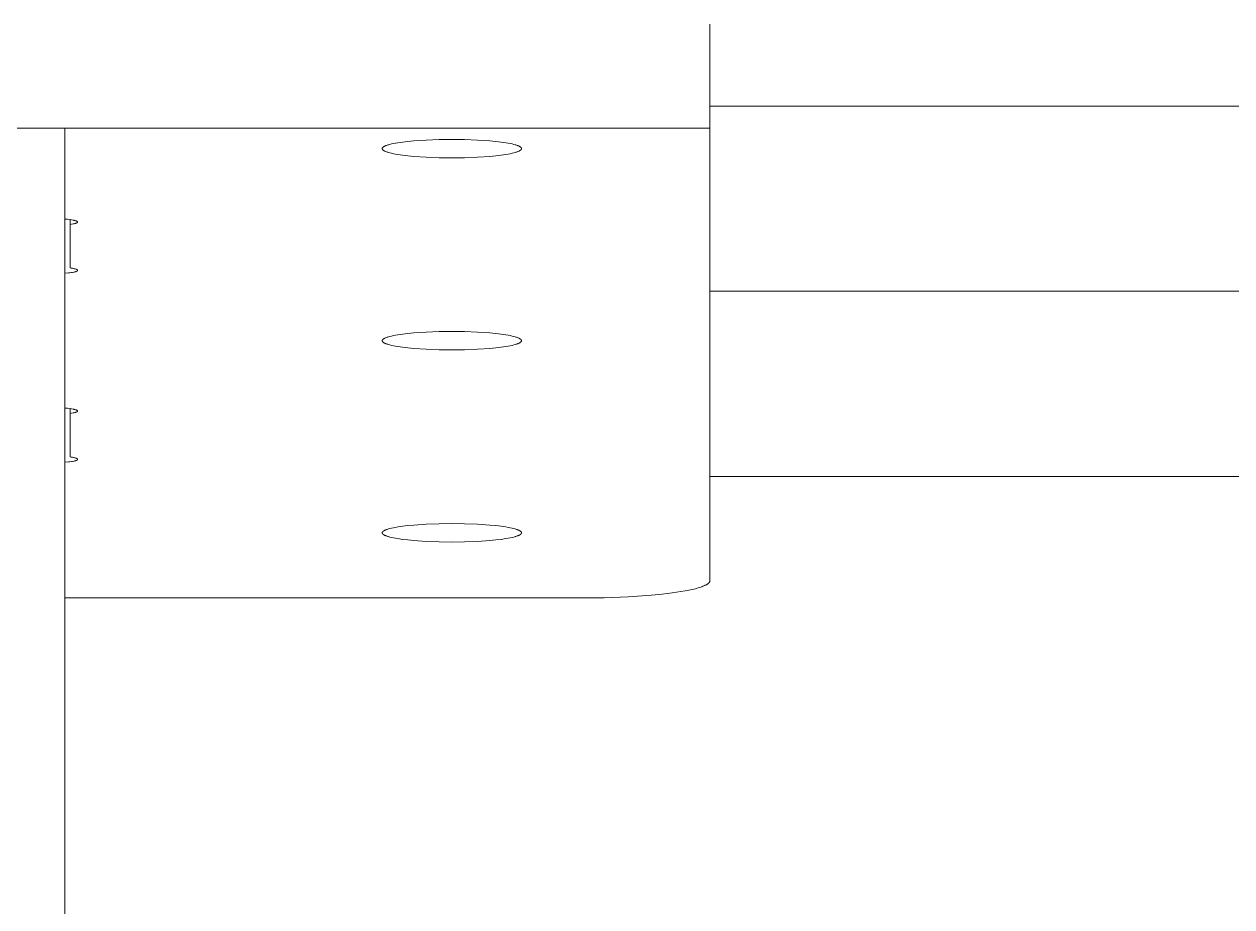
# Model space of a CAD drawing. Header units: inches. Extents: x -12 to 176, y -4 to 123.
# Drawn here: x 3.465 to 5.308, y 20.55 to 21.897 of the extents above; entities that cross this region are included whole.
import ezdxf

# ---------------------------------------------------------------- set-up
doc = ezdxf.new("R2010")
doc.units = ezdxf.units.IN
doc.layers.add('ZANO_R', color=7, linetype='Continuous', lineweight=0)

msp = doc.modelspace()

# ---------------------------------------------------------------- linework, layer by layer
at = {"layer": 'ZANO_R'}
for p, q in [((4.51173, 21.89704), (4.51173, 21.73815)), ((35.41727, 21.77205), (4.51173, 21.77205)), ((2.14952, 21.73815), (4.51173, 21.73815)), ((3.52747, 21.73815), (3.52747, 6.79361)), ((4.51173, 21.04739), (4.51173, 21.73815)), ((4.01515, 21.71063), (4.01548, 21.71079)), ((4.01548, 21.71079), (4.01583, 21.71096)), ((4.01583, 21.71096), (4.01657, 21.71129)), ((4.01657, 21.71129), (4.01738, 21.71162)), ((4.01738, 21.71162), (4.01825, 21.71194)), ((4.01825, 21.71194), (4.01919, 21.71227)), ((4.01919, 21.71227), (4.02019, 21.7126)), ((4.02019, 21.7126), (4.02127, 21.71292)), ((4.02127, 21.71292), (4.0236, 21.71356)), ((4.0236, 21.71356), (4.0262, 21.71419)), ((4.0262, 21.71419), (4.02905, 21.7148)), ((4.02905, 21.7148), (4.03216, 21.7154)), ((4.03216, 21.7154), (4.0355, 21.71598)), ((4.0355, 21.71598), (4.04286, 21.71706)), ((4.04286, 21.71706), (4.05103, 21.71804)), ((4.05103, 21.71804), (4.05986, 21.7189)), ((4.05986, 21.7189), (4.0789, 21.72021)), ((4.0789, 21.72021), (4.09868, 21.72097)), ((4.09868, 21.72097), (4.11803, 21.7212)), ((4.11803, 21.7212), (4.13737, 21.72097)), ((4.13737, 21.72097), (4.15715, 21.72021)), ((4.15715, 21.72021), (4.17619, 21.7189)), ((4.17619, 21.7189), (4.18503, 21.71804)), ((4.18503, 21.71804), (4.19319, 21.71706)), ((4.19319, 21.71706), (4.20055, 21.71598)), ((4.20055, 21.71598), (4.2039, 21.7154)), ((4.2039, 21.7154), (4.207, 21.7148)), ((4.207, 21.7148), (4.20985, 21.71419)), ((4.20985, 21.71419), (4.21245, 21.71356)), ((4.21245, 21.71356), (4.21479, 21.71292)), ((4.21479, 21.71292), (4.21586, 21.7126)), ((4.21586, 21.7126), (4.21686, 21.71227)), ((4.21686, 21.71227), (4.2178, 21.71194)), ((4.2178, 21.71194), (4.21867, 21.71162)), ((4.21867, 21.71162), (4.21948, 21.71129)), ((4.21948, 21.71129), (4.22022, 21.71096)), ((4.22022, 21.71096), (4.22057, 21.71079)), ((4.22057, 21.71079), (4.2209, 21.71063)), ((4.01173, 21.70722), (4.01174, 21.7073)), ((4.01173, 21.70715), (4.01173, 21.70722)), ((4.01173, 21.70707), (4.01173, 21.70715)), ((4.01173, 21.70699), (4.01173, 21.70707)), ((4.01173, 21.70691), (4.01173, 21.70699)), ((4.01174, 21.70683), (4.01173, 21.70691)), ((4.01174, 21.7073), (4.01175, 21.70738)), ((4.01175, 21.70675), (4.01174, 21.70683)), ((4.01175, 21.70738), (4.01177, 21.70746)), ((4.01177, 21.70668), (4.01175, 21.70675)), ((4.01177, 21.70746), (4.01179, 21.70754)), ((4.01179, 21.7066), (4.01177, 21.70668)), ((4.01179, 21.70754), (4.01181, 21.70762)), ((4.01181, 21.70652), (4.01179, 21.7066)), ((4.01181, 21.70762), (4.01183, 21.7077)), ((4.01183, 21.70644), (4.01181, 21.70652)), ((4.01183, 21.7077), (4.01186, 21.70778)), ((4.01186, 21.70636), (4.01183, 21.70644)), ((4.01186, 21.70778), (4.01189, 21.70786)), ((4.01189, 21.70628), (4.01186, 21.70636)), ((4.01189, 21.70786), (4.01193, 21.70794)), ((4.01193, 21.7062), (4.01189, 21.70628)), ((4.01193, 21.70794), (4.01197, 21.70802)), ((4.01197, 21.70612), (4.01193, 21.7062)), ((4.01197, 21.70802), (4.01201, 21.7081)), ((4.01201, 21.70604), (4.01197, 21.70612)), ((4.01201, 21.7081), (4.01205, 21.70818)), ((4.01205, 21.70596), (4.01201, 21.70604)), ((4.01205, 21.70818), (4.0121, 21.70826)), ((4.0121, 21.70588), (4.01205, 21.70596)), ((4.0121, 21.70826), (4.01216, 21.70834)), ((4.01216, 21.7058), (4.0121, 21.70588)), ((4.01216, 21.70834), (4.01221, 21.70842)), ((4.01221, 21.70572), (4.01216, 21.7058)), ((4.01221, 21.70842), (4.01227, 21.7085)), ((4.01227, 21.70564), (4.01221, 21.70572)), ((4.01227, 21.7085), (4.01234, 21.70858)), ((4.01234, 21.70556), (4.01227, 21.70564)), ((4.01234, 21.70858), (4.0124, 21.70866)), ((4.0124, 21.70547), (4.01234, 21.70556)), ((4.0124, 21.70866), (4.01248, 21.70874)), ((4.01248, 21.70539), (4.0124, 21.70547)), ((4.01248, 21.70874), (4.01255, 21.70882)), ((4.01255, 21.70531), (4.01248, 21.70539)), ((4.01255, 21.70882), (4.01263, 21.7089)), ((4.01263, 21.70523), (4.01255, 21.70531)), ((4.01263, 21.7089), (4.01271, 21.70899)), ((4.01271, 21.70515), (4.01263, 21.70523)), ((4.01271, 21.70899), (4.0128, 21.70907)), ((4.0128, 21.70507), (4.01271, 21.70515)), ((4.0128, 21.70907), (4.01289, 21.70915)), ((4.01289, 21.70499), (4.0128, 21.70507)), ((4.01289, 21.70915), (4.01298, 21.70923)), ((4.01298, 21.70491), (4.01289, 21.70499)), ((4.01298, 21.70923), (4.01308, 21.70931)), ((4.01308, 21.70482), (4.01298, 21.70491)), ((4.01308, 21.70931), (4.01318, 21.70939)), ((4.01318, 21.70474), (4.01308, 21.70482)), ((4.01318, 21.70939), (4.01328, 21.70948)), ((4.01328, 21.70466), (4.01318, 21.70474)), ((4.01328, 21.70948), (4.0135, 21.70964)), ((4.0135, 21.7045), (4.01328, 21.70466)), ((4.0135, 21.70964), (4.01374, 21.7098)), ((4.01374, 21.70433), (4.0135, 21.7045)), ((4.01374, 21.7098), (4.01399, 21.70997)), ((4.01399, 21.70417), (4.01374, 21.70433)), ((4.01399, 21.70997), (4.01426, 21.71013)), ((4.01426, 21.704), (4.01399, 21.70417)), ((4.01426, 21.71013), (4.01454, 21.7103)), ((4.01454, 21.70384), (4.01426, 21.704)), ((4.01454, 21.7103), (4.01484, 21.71046)), ((4.01484, 21.70367), (4.01454, 21.70384)), ((4.01484, 21.71046), (4.01515, 21.71063)), ((4.01515, 21.70351), (4.01484, 21.70367)), ((4.01548, 21.70334), (4.01515, 21.70351)), ((4.01583, 21.70318), (4.01548, 21.70334)), ((4.01657, 21.70285), (4.01583, 21.70318)), ((4.01738, 21.70252), (4.01657, 21.70285)), ((4.01825, 21.70219), (4.01738, 21.70252)), ((4.01919, 21.70186), (4.01825, 21.70219)), ((4.02019, 21.70154), (4.01919, 21.70186)), ((4.02127, 21.70122), (4.02019, 21.70154)), ((4.0236, 21.70058), (4.02127, 21.70122)), ((4.0262, 21.69995), (4.0236, 21.70058)), ((4.02905, 21.69933), (4.0262, 21.69995)), ((4.03216, 21.69874), (4.02905, 21.69933)), ((4.0355, 21.69816), (4.03216, 21.69874)), ((4.04286, 21.69707), (4.0355, 21.69816)), ((4.05103, 21.69609), (4.04286, 21.69707)), ((4.05986, 21.69524), (4.05103, 21.69609)), ((4.0789, 21.69392), (4.05986, 21.69524)), ((4.09868, 21.69317), (4.0789, 21.69392)), ((4.11803, 21.69293), (4.09868, 21.69317)), ((4.13737, 21.69317), (4.11803, 21.69293)), ((4.15715, 21.69392), (4.13737, 21.69317)), ((4.17619, 21.69524), (4.15715, 21.69392)), ((4.18503, 21.69609), (4.17619, 21.69524)), ((4.19319, 21.69707), (4.18503, 21.69609)), ((4.20055, 21.69816), (4.19319, 21.69707)), ((4.2039, 21.69874), (4.20055, 21.69816)), ((4.207, 21.69933), (4.2039, 21.69874)), ((4.20985, 21.69995), (4.207, 21.69933)), ((4.21245, 21.70058), (4.20985, 21.69995)), ((4.21479, 21.70122), (4.21245, 21.70058)), ((4.21586, 21.70154), (4.21479, 21.70122)), ((4.21686, 21.70186), (4.21586, 21.70154)), ((4.2178, 21.70219), (4.21686, 21.70186)), ((4.21867, 21.70252), (4.2178, 21.70219)), ((4.21948, 21.70285), (4.21867, 21.70252)), ((4.22022, 21.70318), (4.21948, 21.70285)), ((4.22057, 21.70334), (4.22022, 21.70318)), ((4.2209, 21.70351), (4.22057, 21.70334)), ((4.2209, 21.71063), (4.22121, 21.71046)), ((4.22121, 21.70367), (4.2209, 21.70351)), ((4.22121, 21.71046), (4.22151, 21.7103)), ((4.22151, 21.70384), (4.22121, 21.70367)), ((4.22151, 21.7103), (4.2218, 21.71013)), ((4.2218, 21.704), (4.22151, 21.70384)), ((4.2218, 21.71013), (4.22206, 21.70997)), ((4.22206, 21.70417), (4.2218, 21.704)), ((4.22206, 21.70997), (4.22232, 21.7098)), ((4.22232, 21.70433), (4.22206, 21.70417)), ((4.22232, 21.7098), (4.22255, 21.70964)), ((4.22255, 21.7045), (4.22232, 21.70433)), ((4.22255, 21.70964), (4.22277, 21.70948)), ((4.22277, 21.70466), (4.22255, 21.7045)), ((4.22277, 21.70948), (4.22288, 21.70939)), ((4.22288, 21.70474), (4.22277, 21.70466)), ((4.22288, 21.70939), (4.22298, 21.70931)), ((4.22298, 21.70482), (4.22288, 21.70474)), ((4.22298, 21.70931), (4.22307, 21.70923)), ((4.22307, 21.70491), (4.22298, 21.70482)), ((4.22307, 21.70923), (4.22317, 21.70915)), ((4.22317, 21.70499), (4.22307, 21.70491)), ((4.22317, 21.70915), (4.22326, 21.70907)), ((4.22326, 21.70507), (4.22317, 21.70499)), ((4.22326, 21.70907), (4.22334, 21.70899)), ((4.22334, 21.70515), (4.22326, 21.70507)), ((4.22334, 21.70899), (4.22342, 21.7089)), ((4.22342, 21.70523), (4.22334, 21.70515)), ((4.22342, 21.7089), (4.2235, 21.70882)), ((4.2235, 21.70531), (4.22342, 21.70523)), ((4.2235, 21.70882), (4.22358, 21.70874)), ((4.22358, 21.70539), (4.2235, 21.70531)), ((4.22358, 21.70874), (4.22365, 21.70866)), ((4.22365, 21.70547), (4.22358, 21.70539)), ((4.22365, 21.70866), (4.22372, 21.70858)), ((4.22372, 21.70556), (4.22365, 21.70547)), ((4.22372, 21.70858), (4.22378, 21.7085)), ((4.22378, 21.70564), (4.22372, 21.70556)), ((4.22378, 21.7085), (4.22384, 21.70842)), ((4.22384, 21.70572), (4.22378, 21.70564)), ((4.22384, 21.70842), (4.2239, 21.70834)), ((4.2239, 21.7058), (4.22384, 21.70572)), ((4.2239, 21.70834), (4.22395, 21.70826)), ((4.22395, 21.70588), (4.2239, 21.7058)), ((4.22395, 21.70826), (4.224, 21.70818)), ((4.224, 21.70596), (4.22395, 21.70588)), ((4.224, 21.70818), (4.22404, 21.7081)), ((4.22404, 21.70604), (4.224, 21.70596)), ((4.22404, 21.7081), (4.22409, 21.70802)), ((4.22409, 21.70612), (4.22404, 21.70604)), ((4.22409, 21.70802), (4.22412, 21.70794)), ((4.22412, 21.7062), (4.22409, 21.70612)), ((4.22412, 21.70794), (4.22416, 21.70786)), ((4.22416, 21.70628), (4.22412, 21.7062)), ((4.22416, 21.70786), (4.22419, 21.70778)), ((4.22419, 21.70636), (4.22416, 21.70628)), ((4.22419, 21.70778), (4.22422, 21.7077)), ((4.22422, 21.70644), (4.22419, 21.70636)), ((4.22422, 21.7077), (4.22425, 21.70762)), ((4.22425, 21.70652), (4.22422, 21.70644)), ((4.22425, 21.70762), (4.22427, 21.70754)), ((4.22427, 21.7066), (4.22425, 21.70652)), ((4.22427, 21.70754), (4.22428, 21.70746)), ((4.22428, 21.70668), (4.22427, 21.7066)), ((4.22428, 21.70746), (4.2243, 21.70738)), ((4.2243, 21.70675), (4.22428, 21.70668)), ((4.2243, 21.70738), (4.22431, 21.7073)), ((4.22431, 21.70683), (4.2243, 21.70675)), ((4.22431, 21.7073), (4.22432, 21.70722)), ((4.22432, 21.70691), (4.22431, 21.70683)), ((4.22432, 21.70722), (4.22432, 21.70715)), ((4.22432, 21.70715), (4.22433, 21.70707)), ((4.22433, 21.70707), (4.22432, 21.70699)), ((4.22432, 21.70699), (4.22432, 21.70691)), ((3.52747, 21.5995), (3.53142, 21.59915)), ((3.53142, 21.59915), (3.53535, 21.59869)), ((3.53535, 21.59129), (3.53535, 21.59869)), ((3.53535, 21.59869), (3.53774, 21.59835)), ((3.53774, 21.59164), (3.53535, 21.59129)), ((3.53535, 21.59129), (3.53535, 21.52495)), ((3.53774, 21.59835), (3.53995, 21.59796)), ((3.53995, 21.59202), (3.53774, 21.59164)), ((3.53995, 21.59796), (3.54097, 21.59775)), ((3.54097, 21.59223), (3.53995, 21.59202)), ((3.54097, 21.59775), (3.54193, 21.59753)), ((3.54193, 21.59245), (3.54097, 21.59223)), ((3.54193, 21.59753), (3.54283, 21.59731)), ((3.54283, 21.59268), (3.54193, 21.59245)), ((3.54283, 21.59731), (3.54364, 21.59707)), ((3.54364, 21.59291), (3.54283, 21.59268)), ((3.54364, 21.59707), (3.54402, 21.59695)), ((3.54402, 21.59303), (3.54364, 21.59291)), ((3.54402, 21.59695), (3.54438, 21.59683)), ((3.54438, 21.59315), (3.54402, 21.59303)), ((3.54438, 21.59683), (3.54471, 21.5967)), ((3.54471, 21.59328), (3.54438, 21.59315)), ((3.54471, 21.5967), (3.54502, 21.59658)), ((3.54502, 21.5934), (3.54471, 21.59328)), ((3.54502, 21.59658), (3.54532, 21.59645)), ((3.54532, 21.59353), (3.54502, 21.5934)), ((3.54532, 21.59645), (3.54545, 21.59639)), ((3.54545, 21.59359), (3.54532, 21.59353)), ((3.54545, 21.59639), (3.54558, 21.59632)), ((3.54558, 21.59366), (3.54545, 21.59359)), ((3.54558, 21.59632), (3.54571, 21.59626)), ((3.54571, 21.59372), (3.54558, 21.59366)), ((3.54571, 21.59626), (3.54583, 21.59619)), ((3.54583, 21.59379), (3.54571, 21.59372)), ((3.54583, 21.59619), (3.54594, 21.59613)), ((3.54594, 21.59385), (3.54583, 21.59379)), ((3.54594, 21.59613), (3.54604, 21.59606)), ((3.54604, 21.59392), (3.54594, 21.59385)), ((3.54604, 21.59606), (3.54614, 21.596)), ((3.54614, 21.59398), (3.54604, 21.59392)), ((3.54614, 21.596), (3.54624, 21.59593)), ((3.54624, 21.59405), (3.54614, 21.59398)), ((3.54624, 21.59593), (3.54628, 21.5959)), ((3.54628, 21.59408), (3.54624, 21.59405)), ((3.54628, 21.5959), (3.54633, 21.59587)), ((3.54633, 21.59412), (3.54628, 21.59408)), ((3.54633, 21.59587), (3.54637, 21.59583)), ((3.54637, 21.59415), (3.54633, 21.59412)), ((3.54637, 21.59583), (3.54641, 21.5958)), ((3.54641, 21.59418), (3.54637, 21.59415)), ((3.54641, 21.5958), (3.54645, 21.59577)), ((3.54645, 21.59422), (3.54641, 21.59418)), ((3.54645, 21.59577), (3.54648, 21.59573)), ((3.54648, 21.59425), (3.54645, 21.59422)), ((3.54648, 21.59573), (3.54652, 21.5957)), ((3.54652, 21.59428), (3.54648, 21.59425)), ((3.54652, 21.5957), (3.54655, 21.59567)), ((3.54655, 21.59432), (3.54652, 21.59428)), ((3.54655, 21.59567), (3.54658, 21.59563)), ((3.54658, 21.59435), (3.54655, 21.59432)), ((3.54658, 21.59563), (3.54661, 21.5956)), ((3.54661, 21.59438), (3.54658, 21.59435)), ((3.54661, 21.5956), (3.54664, 21.59557)), ((3.54664, 21.59442), (3.54661, 21.59438)), ((3.54664, 21.59557), (3.54667, 21.59553)), ((3.54667, 21.59445), (3.54664, 21.59442)), ((3.54667, 21.59553), (3.54669, 21.5955)), ((3.54669, 21.59448), (3.54667, 21.59445)), ((3.54669, 21.5955), (3.54672, 21.59546)), ((3.54672, 21.59452), (3.54669, 21.59448)), ((3.54672, 21.59546), (3.54674, 21.59543)), ((3.54674, 21.59455), (3.54672, 21.59452)), ((3.54674, 21.59543), (3.54676, 21.5954)), ((3.54676, 21.59459), (3.54674, 21.59455)), ((3.54676, 21.5954), (3.54678, 21.59536)), ((3.54678, 21.59462), (3.54676, 21.59459)), ((3.54678, 21.59536), (3.5468, 21.59533)), ((3.5468, 21.59465), (3.54678, 21.59462)), ((3.5468, 21.59533), (3.54681, 21.5953)), ((3.54681, 21.59469), (3.5468, 21.59465)), ((3.54681, 21.5953), (3.54683, 21.59526)), ((3.54683, 21.59472), (3.54681, 21.59469)), ((3.54683, 21.59526), (3.54684, 21.59523)), ((3.54684, 21.59475), (3.54683, 21.59472)), ((3.54684, 21.59523), (3.54685, 21.59519)), ((3.54685, 21.59479), (3.54684, 21.59475)), ((3.54685, 21.59519), (3.54686, 21.59516)), ((3.54686, 21.59482), (3.54685, 21.59479)), ((3.54686, 21.59516), (3.54687, 21.59513)), ((3.54687, 21.59486), (3.54686, 21.59482)), ((3.54687, 21.59513), (3.54687, 21.59509)), ((3.54687, 21.59509), (3.54688, 21.59506)), ((3.54688, 21.59492), (3.54687, 21.59489)), ((3.54687, 21.59489), (3.54687, 21.59486)), ((3.54688, 21.59506), (3.54688, 21.59502)), ((3.54688, 21.59502), (3.54688, 21.59499)), ((3.54688, 21.59499), (3.54688, 21.59496)), ((3.54688, 21.59496), (3.54688, 21.59492)), ((3.5328, 21.51723), (3.52747, 21.51673)), ((3.5352, 21.51752), (3.5328, 21.51723)), ((3.5374, 21.51784), (3.5352, 21.51752)), ((3.53535, 21.52495), (3.53723, 21.52468)), ((3.53723, 21.52468), (3.539, 21.52439)), ((3.53937, 21.51817), (3.5374, 21.51784)), ((3.539, 21.52439), (3.54063, 21.52407)), ((3.54112, 21.51852), (3.53937, 21.51817)), ((3.54063, 21.52407), (3.54139, 21.52391)), ((3.5419, 21.5187), (3.54112, 21.51852)), ((3.54139, 21.52391), (3.54211, 21.52374)), ((3.54262, 21.51888), (3.5419, 21.5187)), ((3.54211, 21.52374), (3.54278, 21.52357)), ((3.54328, 21.51906), (3.54262, 21.51888)), ((3.54278, 21.52357), (3.54341, 21.52339)), ((3.54388, 21.51924), (3.54328, 21.51906)), ((3.54341, 21.52339), (3.54399, 21.52321)), ((3.54439, 21.51941), (3.54388, 21.51924)), ((3.54399, 21.52321), (3.54452, 21.52303)), ((3.54462, 21.5195), (3.54439, 21.51941)), ((3.54452, 21.52303), (3.54477, 21.52294)), ((3.54485, 21.51959), (3.54462, 21.5195)), ((3.54477, 21.52294), (3.545, 21.52284)), ((3.54507, 21.51967), (3.54485, 21.51959)), ((3.545, 21.52284), (3.54522, 21.52275)), ((3.54527, 21.51976), (3.54507, 21.51967)), ((3.54522, 21.52275), (3.54543, 21.52265)), ((3.54546, 21.51985), (3.54527, 21.51976)), ((3.54543, 21.52265), (3.54562, 21.52256)), ((3.54565, 21.51994), (3.54546, 21.51985)), ((3.54562, 21.52256), (3.5458, 21.52246)), ((3.54582, 21.52004), (3.54565, 21.51994)), ((3.5458, 21.52246), (3.54589, 21.52241)), ((3.5459, 21.52008), (3.54582, 21.52004)), ((3.54589, 21.52241), (3.54597, 21.52236)), ((3.54597, 21.52013), (3.5459, 21.52008)), ((3.54597, 21.52236), (3.54605, 21.52231)), ((3.54605, 21.52018), (3.54597, 21.52013)), ((3.54605, 21.52231), (3.54612, 21.52227)), ((3.54612, 21.52022), (3.54605, 21.52018)), ((3.54612, 21.52227), (3.54619, 21.52222)), ((3.54619, 21.52027), (3.54612, 21.52022)), ((3.54619, 21.52222), (3.54626, 21.52217)), ((3.54626, 21.52032), (3.54619, 21.52027)), ((3.54626, 21.52217), (3.54633, 21.52212)), ((3.54632, 21.52036), (3.54626, 21.52032)), ((3.54638, 21.52041), (3.54632, 21.52036)), ((3.54633, 21.52212), (3.54639, 21.52207)), ((3.54643, 21.52046), (3.54638, 21.52041)), ((3.54639, 21.52207), (3.54644, 21.52202)), ((3.54649, 21.52051), (3.54643, 21.52046)), ((3.54644, 21.52202), (3.5465, 21.52197)), ((3.54654, 21.52055), (3.54649, 21.52051)), ((3.5465, 21.52197), (3.54652, 21.52195)), ((3.54652, 21.52195), (3.54655, 21.52192)), ((3.54656, 21.52058), (3.54654, 21.52055)), ((3.54655, 21.52192), (3.54657, 21.5219)), ((3.54658, 21.5206), (3.54656, 21.52058)), ((3.54657, 21.5219), (3.54659, 21.52187)), ((3.5466, 21.52063), (3.54658, 21.5206)), ((3.54659, 21.52187), (3.54662, 21.52185)), ((3.54662, 21.52065), (3.5466, 21.52063)), ((3.54662, 21.52185), (3.54664, 21.52183)), ((3.54664, 21.52067), (3.54662, 21.52065)), ((3.54664, 21.52183), (3.54666, 21.5218)), ((3.54666, 21.5207), (3.54664, 21.52067)), ((3.54666, 21.5218), (3.54668, 21.52178)), ((3.54668, 21.52072), (3.54666, 21.5207)), ((3.54668, 21.52178), (3.5467, 21.52175)), ((3.5467, 21.52075), (3.54668, 21.52072)), ((3.5467, 21.52175), (3.54671, 21.52173)), ((3.54672, 21.52077), (3.5467, 21.52075)), ((3.54671, 21.52173), (3.54673, 21.5217)), ((3.54673, 21.52079), (3.54672, 21.52077)), ((3.54673, 21.5217), (3.54675, 21.52168)), ((3.54675, 21.52082), (3.54673, 21.52079)), ((3.54675, 21.52168), (3.54676, 21.52165)), ((3.54676, 21.52084), (3.54675, 21.52082)), ((3.54676, 21.52165), (3.54677, 21.52163)), ((3.54678, 21.52087), (3.54676, 21.52084)), ((3.54677, 21.52163), (3.54679, 21.5216)), ((3.54679, 21.52089), (3.54678, 21.52087)), ((3.54679, 21.5216), (3.5468, 21.52158)), ((3.5468, 21.52092), (3.54679, 21.52089)), ((3.5468, 21.52158), (3.54681, 21.52155)), ((3.54681, 21.52094), (3.5468, 21.52092)), ((3.54681, 21.52155), (3.54682, 21.52153)), ((3.54682, 21.52096), (3.54681, 21.52094)), ((3.54682, 21.52153), (3.54683, 21.5215)), ((3.54683, 21.52099), (3.54682, 21.52096)), ((3.54683, 21.5215), (3.54684, 21.52148)), ((3.54684, 21.52101), (3.54683, 21.52099)), ((3.54684, 21.52148), (3.54685, 21.52146)), ((3.54685, 21.52104), (3.54684, 21.52101)), ((3.54685, 21.52146), (3.54686, 21.52143)), ((3.54686, 21.52106), (3.54685, 21.52104)), ((3.54686, 21.52143), (3.54686, 21.52141)), ((3.54686, 21.52141), (3.54687, 21.52138)), ((3.54687, 21.52111), (3.54686, 21.52109)), ((3.54686, 21.52109), (3.54686, 21.52106)), ((3.54687, 21.52138), (3.54687, 21.52136)), ((3.54687, 21.52136), (3.54687, 21.52133)), ((3.54687, 21.52133), (3.54688, 21.52131)), ((3.54688, 21.52118), (3.54687, 21.52116)), ((3.54687, 21.52116), (3.54687, 21.52114)), ((3.54687, 21.52114), (3.54687, 21.52111)), ((3.54688, 21.52131), (3.54688, 21.52128)), ((3.54688, 21.52128), (3.54688, 21.52126)), ((3.54688, 21.52126), (3.54688, 21.52123)), ((3.54688, 21.52123), (3.54688, 21.52121)), ((3.54688, 21.52121), (3.54688, 21.52118)), ((35.41727, 21.48933), (4.51173, 21.48933)), ((4.01271, 21.4158), (4.0128, 21.41588)), ((4.0128, 21.41588), (4.01289, 21.41596)), ((4.01289, 21.41596), (4.01298, 21.41604)), ((4.01298, 21.41604), (4.01308, 21.41612)), ((4.01308, 21.41612), (4.01318, 21.41621)), ((4.01318, 21.41621), (4.01328, 21.41629)), ((4.01328, 21.41629), (4.0135, 21.41645)), ((4.0135, 21.41645), (4.01374, 21.41662)), ((4.01374, 21.41662), (4.01399, 21.41678)), ((4.01399, 21.41678), (4.01426, 21.41694)), ((4.01426, 21.41694), (4.01454, 21.41711)), ((4.01454, 21.41711), (4.01484, 21.41727)), ((4.01484, 21.41727), (4.01515, 21.41744)), ((4.01515, 21.41744), (4.01548, 21.4176)), ((4.01548, 21.4176), (4.01583, 21.41777)), ((4.01583, 21.41777), (4.01657, 21.4181)), ((4.01657, 21.4181), (4.01738, 21.41843)), ((4.01738, 21.41843), (4.01825, 21.41876)), ((4.01825, 21.41876), (4.01919, 21.41908)), ((4.01919, 21.41908), (4.02019, 21.41941)), ((4.02019, 21.41941), (4.02127, 21.41973)), ((4.02127, 21.41973), (4.0236, 21.42037)), ((4.0236, 21.42037), (4.0262, 21.421)), ((4.0262, 21.421), (4.02905, 21.42161)), ((4.02905, 21.42161), (4.03216, 21.42221)), ((4.03216, 21.42221), (4.0355, 21.42279)), ((4.0355, 21.42279), (4.04286, 21.42388)), ((4.04286, 21.42388), (4.05103, 21.42485)), ((4.05103, 21.42485), (4.05986, 21.42571)), ((4.05986, 21.42571), (4.0789, 21.42702)), ((4.0789, 21.42702), (4.09868, 21.42778)), ((4.09868, 21.42778), (4.11803, 21.42802)), ((4.11803, 21.42802), (4.13737, 21.42778)), ((4.13737, 21.42778), (4.15715, 21.42702)), ((4.15715, 21.42702), (4.17619, 21.42571)), ((4.17619, 21.42571), (4.18503, 21.42485)), ((4.18503, 21.42485), (4.19319, 21.42388)), ((4.19319, 21.42388), (4.20055, 21.42279)), ((4.20055, 21.42279), (4.2039, 21.42221)), ((4.2039, 21.42221), (4.207, 21.42161)), ((4.207, 21.42161), (4.20985, 21.421)), ((4.20985, 21.421), (4.21245, 21.42037)), ((4.21245, 21.42037), (4.21479, 21.41973)), ((4.21479, 21.41973), (4.21586, 21.41941)), ((4.21586, 21.41941), (4.21686, 21.41908)), ((4.21686, 21.41908), (4.2178, 21.41876)), ((4.2178, 21.41876), (4.21867, 21.41843)), ((4.21867, 21.41843), (4.21948, 21.4181)), ((4.21948, 21.4181), (4.22022, 21.41777)), ((4.22022, 21.41777), (4.22057, 21.4176)), ((4.22057, 21.4176), (4.2209, 21.41744)), ((4.2209, 21.41744), (4.22121, 21.41727)), ((4.22121, 21.41727), (4.22151, 21.41711)), ((4.22151, 21.41711), (4.2218, 21.41694)), ((4.2218, 21.41694), (4.22206, 21.41678)), ((4.22206, 21.41678), (4.22232, 21.41662)), ((4.22232, 21.41662), (4.22255, 21.41645)), ((4.22255, 21.41645), (4.22277, 21.41629)), ((4.22277, 21.41629), (4.22288, 21.41621)), ((4.22288, 21.41621), (4.22298, 21.41612)), ((4.22298, 21.41612), (4.22307, 21.41604)), ((4.22307, 21.41604), (4.22317, 21.41596)), ((4.22317, 21.41596), (4.22326, 21.41588)), ((4.22326, 21.41588), (4.22334, 21.4158)), ((4.01173, 21.41404), (4.01174, 21.41411)), ((4.01173, 21.41396), (4.01173, 21.41404)), ((4.01173, 21.41388), (4.01173, 21.41396)), ((4.01173, 21.4138), (4.01173, 21.41388)), ((4.01173, 21.41372), (4.01173, 21.4138)), ((4.01174, 21.41364), (4.01173, 21.41372)), ((4.01174, 21.41411), (4.01175, 21.41419)), ((4.01175, 21.41357), (4.01174, 21.41364)), ((4.01175, 21.41419), (4.01177, 21.41427)), ((4.01177, 21.41349), (4.01175, 21.41357)), ((4.01177, 21.41427), (4.01179, 21.41435)), ((4.01179, 21.41341), (4.01177, 21.41349)), ((4.01179, 21.41435), (4.01181, 21.41443)), ((4.01181, 21.41333), (4.01179, 21.41341)), ((4.01181, 21.41443), (4.01183, 21.41451)), ((4.01183, 21.41325), (4.01181, 21.41333)), ((4.01183, 21.41451), (4.01186, 21.41459)), ((4.01186, 21.41317), (4.01183, 21.41325)), ((4.01186, 21.41459), (4.01189, 21.41467)), ((4.01189, 21.41309), (4.01186, 21.41317)), ((4.01189, 21.41467), (4.01193, 21.41475)), ((4.01193, 21.41301), (4.01189, 21.41309)), ((4.01193, 21.41475), (4.01197, 21.41483)), ((4.01197, 21.41293), (4.01193, 21.41301)), ((4.01197, 21.41483), (4.01201, 21.41491)), ((4.01201, 21.41285), (4.01197, 21.41293)), ((4.01201, 21.41491), (4.01205, 21.41499)), ((4.01205, 21.41277), (4.01201, 21.41285)), ((4.01205, 21.41499), (4.0121, 21.41507)), ((4.0121, 21.41269), (4.01205, 21.41277)), ((4.0121, 21.41507), (4.01216, 21.41515)), ((4.01216, 21.41261), (4.0121, 21.41269)), ((4.01216, 21.41515), (4.01221, 21.41523)), ((4.01221, 21.41253), (4.01216, 21.41261)), ((4.01221, 21.41523), (4.01227, 21.41531)), ((4.01227, 21.41245), (4.01221, 21.41253)), ((4.01227, 21.41531), (4.01234, 21.41539)), ((4.01234, 21.41237), (4.01227, 21.41245)), ((4.01234, 21.41539), (4.0124, 21.41547)), ((4.0124, 21.41229), (4.01234, 21.41237)), ((4.0124, 21.41547), (4.01248, 21.41555)), ((4.01248, 21.41221), (4.0124, 21.41229)), ((4.01248, 21.41555), (4.01255, 21.41564)), ((4.01255, 21.41212), (4.01248, 21.41221)), ((4.01255, 21.41564), (4.01263, 21.41572)), ((4.01263, 21.41204), (4.01255, 21.41212)), ((4.01263, 21.41572), (4.01271, 21.4158)), ((4.01271, 21.41196), (4.01263, 21.41204)), ((4.0128, 21.41188), (4.01271, 21.41196)), ((4.01289, 21.4118), (4.0128, 21.41188)), ((4.01298, 21.41172), (4.01289, 21.4118)), ((4.01308, 21.41164), (4.01298, 21.41172)), ((4.01318, 21.41155), (4.01308, 21.41164)), ((4.01328, 21.41147), (4.01318, 21.41155)), ((4.0135, 21.41131), (4.01328, 21.41147)), ((4.01374, 21.41114), (4.0135, 21.41131)), ((4.01399, 21.41098), (4.01374, 21.41114)), ((4.01426, 21.41081), (4.01399, 21.41098)), ((4.01454, 21.41065), (4.01426, 21.41081)), ((4.01484, 21.41048), (4.01454, 21.41065)), ((4.01515, 21.41032), (4.01484, 21.41048)), ((4.01548, 21.41015), (4.01515, 21.41032)), ((4.01583, 21.40999), (4.01548, 21.41015)), ((4.01657, 21.40966), (4.01583, 21.40999)), ((4.01738, 21.40933), (4.01657, 21.40966)), ((4.01825, 21.409), (4.01738, 21.40933)), ((4.01919, 21.40868), (4.01825, 21.409)), ((4.02019, 21.40835), (4.01919, 21.40868)), ((4.02127, 21.40803), (4.02019, 21.40835)), ((4.0236, 21.40739), (4.02127, 21.40803)), ((4.0262, 21.40676), (4.0236, 21.40739)), ((4.02905, 21.40614), (4.0262, 21.40676)), ((4.03216, 21.40555), (4.02905, 21.40614)), ((4.0355, 21.40497), (4.03216, 21.40555)), ((4.04286, 21.40388), (4.0355, 21.40497)), ((4.05103, 21.40291), (4.04286, 21.40388)), ((4.05986, 21.40205), (4.05103, 21.40291)), ((4.0789, 21.40074), (4.05986, 21.40205)), ((4.09868, 21.39998), (4.0789, 21.40074)), ((4.11803, 21.39974), (4.09868, 21.39998)), ((4.13737, 21.39998), (4.11803, 21.39974)), ((4.15715, 21.40074), (4.13737, 21.39998)), ((4.17619, 21.40205), (4.15715, 21.40074)), ((4.18503, 21.40291), (4.17619, 21.40205)), ((4.19319, 21.40388), (4.18503, 21.40291)), ((4.20055, 21.40497), (4.19319, 21.40388)), ((4.2039, 21.40555), (4.20055, 21.40497)), ((4.207, 21.40614), (4.2039, 21.40555)), ((4.20985, 21.40676), (4.207, 21.40614)), ((4.21245, 21.40739), (4.20985, 21.40676)), ((4.21479, 21.40803), (4.21245, 21.40739)), ((4.21586, 21.40835), (4.21479, 21.40803)), ((4.21686, 21.40868), (4.21586, 21.40835)), ((4.2178, 21.409), (4.21686, 21.40868)), ((4.21867, 21.40933), (4.2178, 21.409)), ((4.21948, 21.40966), (4.21867, 21.40933)), ((4.22022, 21.40999), (4.21948, 21.40966)), ((4.22057, 21.41015), (4.22022, 21.40999)), ((4.2209, 21.41032), (4.22057, 21.41015)), ((4.22121, 21.41048), (4.2209, 21.41032)), ((4.22151, 21.41065), (4.22121, 21.41048)), ((4.2218, 21.41081), (4.22151, 21.41065)), ((4.22206, 21.41098), (4.2218, 21.41081)), ((4.22232, 21.41114), (4.22206, 21.41098)), ((4.22255, 21.41131), (4.22232, 21.41114)), ((4.22277, 21.41147), (4.22255, 21.41131)), ((4.22288, 21.41155), (4.22277, 21.41147)), ((4.22298, 21.41164), (4.22288, 21.41155)), ((4.22307, 21.41172), (4.22298, 21.41164)), ((4.22317, 21.4118), (4.22307, 21.41172)), ((4.22326, 21.41188), (4.22317, 21.4118)), ((4.22334, 21.41196), (4.22326, 21.41188)), ((4.22334, 21.4158), (4.22342, 21.41572)), ((4.22342, 21.41204), (4.22334, 21.41196)), ((4.22342, 21.41572), (4.2235, 21.41564)), ((4.2235, 21.41212), (4.22342, 21.41204)), ((4.2235, 21.41564), (4.22358, 21.41555)), ((4.22358, 21.41221), (4.2235, 21.41212)), ((4.22358, 21.41555), (4.22365, 21.41547)), ((4.22365, 21.41229), (4.22358, 21.41221)), ((4.22365, 21.41547), (4.22372, 21.41539)), ((4.22372, 21.41237), (4.22365, 21.41229)), ((4.22372, 21.41539), (4.22378, 21.41531)), ((4.22378, 21.41245), (4.22372, 21.41237)), ((4.22378, 21.41531), (4.22384, 21.41523)), ((4.22384, 21.41253), (4.22378, 21.41245)), ((4.22384, 21.41523), (4.2239, 21.41515)), ((4.2239, 21.41261), (4.22384, 21.41253)), ((4.2239, 21.41515), (4.22395, 21.41507)), ((4.22395, 21.41269), (4.2239, 21.41261)), ((4.22395, 21.41507), (4.224, 21.41499)), ((4.224, 21.41277), (4.22395, 21.41269)), ((4.224, 21.41499), (4.22404, 21.41491)), ((4.22404, 21.41285), (4.224, 21.41277)), ((4.22404, 21.41491), (4.22409, 21.41483)), ((4.22409, 21.41293), (4.22404, 21.41285)), ((4.22409, 21.41483), (4.22412, 21.41475)), ((4.22412, 21.41301), (4.22409, 21.41293)), ((4.22412, 21.41475), (4.22416, 21.41467)), ((4.22416, 21.41309), (4.22412, 21.41301)), ((4.22416, 21.41467), (4.22419, 21.41459)), ((4.22419, 21.41317), (4.22416, 21.41309)), ((4.22419, 21.41459), (4.22422, 21.41451)), ((4.22422, 21.41325), (4.22419, 21.41317)), ((4.22422, 21.41451), (4.22425, 21.41443)), ((4.22425, 21.41333), (4.22422, 21.41325)), ((4.22425, 21.41443), (4.22427, 21.41435)), ((4.22427, 21.41341), (4.22425, 21.41333)), ((4.22427, 21.41435), (4.22428, 21.41427)), ((4.22428, 21.41349), (4.22427, 21.41341)), ((4.22428, 21.41427), (4.2243, 21.41419)), ((4.2243, 21.41357), (4.22428, 21.41349)), ((4.2243, 21.41419), (4.22431, 21.41411)), ((4.22431, 21.41364), (4.2243, 21.41357)), ((4.22431, 21.41411), (4.22432, 21.41404)), ((4.22432, 21.41372), (4.22431, 21.41364)), ((4.22432, 21.41404), (4.22432, 21.41396)), ((4.22432, 21.41396), (4.22433, 21.41388)), ((4.22433, 21.41388), (4.22432, 21.4138)), ((4.22432, 21.4138), (4.22432, 21.41372)), ((3.52747, 21.31103), (3.53142, 21.31067)), ((3.53142, 21.31067), (3.53535, 21.31022)), ((3.53535, 21.31022), (3.53535, 21.30281)), ((3.53535, 21.31022), (3.53774, 21.30987)), ((3.53774, 21.30987), (3.53995, 21.30948)), ((3.53995, 21.30948), (3.54097, 21.30927)), ((3.54097, 21.30927), (3.54193, 21.30905)), ((3.54193, 21.30905), (3.54283, 21.30883)), ((3.54283, 21.30883), (3.54364, 21.30859)), ((3.54364, 21.30859), (3.54402, 21.30847)), ((3.54402, 21.30847), (3.54438, 21.30835)), ((3.54438, 21.30835), (3.54471, 21.30823)), ((3.54471, 21.30823), (3.54502, 21.3081)), ((3.54502, 21.3081), (3.54532, 21.30798)), ((3.54532, 21.30798), (3.54545, 21.30791)), ((3.54545, 21.30791), (3.54558, 21.30785)), ((3.54558, 21.30785), (3.54571, 21.30778)), ((3.54571, 21.30778), (3.54583, 21.30772)), ((3.54583, 21.30531), (3.54571, 21.30525)), ((3.54583, 21.30772), (3.54594, 21.30765)), ((3.54594, 21.30538), (3.54583, 21.30531)), ((3.54594, 21.30765), (3.54604, 21.30759)), ((3.54604, 21.30544), (3.54594, 21.30538)), ((3.54604, 21.30759), (3.54614, 21.30752)), ((3.54614, 21.30551), (3.54604, 21.30544)), ((3.54614, 21.30752), (3.54624, 21.30746)), ((3.54624, 21.30557), (3.54614, 21.30551)), ((3.54624, 21.30746), (3.54628, 21.30742)), ((3.54628, 21.30561), (3.54624, 21.30557)), ((3.54628, 21.30742), (3.54633, 21.30739)), ((3.54633, 21.30564), (3.54628, 21.30561)), ((3.54633, 21.30739), (3.54637, 21.30736)), ((3.54637, 21.30567), (3.54633, 21.30564)), ((3.54637, 21.30736), (3.54641, 21.30732)), ((3.54641, 21.30571), (3.54637, 21.30567)), ((3.54641, 21.30732), (3.54645, 21.30729)), ((3.54645, 21.30574), (3.54641, 21.30571)), ((3.54645, 21.30729), (3.54648, 21.30726)), ((3.54648, 21.30577), (3.54645, 21.30574)), ((3.54648, 21.30726), (3.54652, 21.30722)), ((3.54652, 21.30581), (3.54648, 21.30577)), ((3.54652, 21.30722), (3.54655, 21.30719)), ((3.54655, 21.30584), (3.54652, 21.30581)), ((3.54655, 21.30719), (3.54658, 21.30716)), ((3.54658, 21.30587), (3.54655, 21.30584)), ((3.54658, 21.30716), (3.54661, 21.30712)), ((3.54661, 21.30591), (3.54658, 21.30587)), ((3.54661, 21.30712), (3.54664, 21.30709)), ((3.54664, 21.30594), (3.54661, 21.30591)), ((3.54664, 21.30709), (3.54667, 21.30706)), ((3.54667, 21.30597), (3.54664, 21.30594)), ((3.54667, 21.30706), (3.54669, 21.30702)), ((3.54669, 21.30601), (3.54667, 21.30597)), ((3.54669, 21.30702), (3.54672, 21.30699)), ((3.54672, 21.30604), (3.54669, 21.30601)), ((3.54672, 21.30699), (3.54674, 21.30695)), ((3.54674, 21.30607), (3.54672, 21.30604)), ((3.54674, 21.30695), (3.54676, 21.30692)), ((3.54676, 21.30611), (3.54674, 21.30607)), ((3.54676, 21.30692), (3.54678, 21.30689)), ((3.54678, 21.30614), (3.54676, 21.30611)), ((3.54678, 21.30689), (3.5468, 21.30685)), ((3.5468, 21.30618), (3.54678, 21.30614)), ((3.5468, 21.30685), (3.54681, 21.30682)), ((3.54681, 21.30621), (3.5468, 21.30618)), ((3.54681, 21.30682), (3.54683, 21.30679)), ((3.54683, 21.30624), (3.54681, 21.30621)), ((3.54683, 21.30679), (3.54684, 21.30675)), ((3.54684, 21.30628), (3.54683, 21.30624)), ((3.54684, 21.30675), (3.54685, 21.30672)), ((3.54685, 21.30631), (3.54684, 21.30628)), ((3.54685, 21.30672), (3.54686, 21.30668)), ((3.54686, 21.30635), (3.54685, 21.30631)), ((3.54686, 21.30668), (3.54687, 21.30665)), ((3.54687, 21.30638), (3.54686, 21.30635)), ((3.54687, 21.30665), (3.54687, 21.30662)), ((3.54687, 21.30662), (3.54688, 21.30658)), ((3.54688, 21.30645), (3.54687, 21.30641)), ((3.54687, 21.30641), (3.54687, 21.30638)), ((3.54688, 21.30658), (3.54688, 21.30655)), ((3.54688, 21.30655), (3.54688, 21.30651)), ((3.54688, 21.30651), (3.54688, 21.30648)), ((3.54688, 21.30648), (3.54688, 21.30645)), ((3.53774, 21.30316), (3.53535, 21.30281)), ((3.53535, 21.30281), (3.53535, 21.23647)), ((3.53995, 21.30355), (3.53774, 21.30316)), ((3.54097, 21.30376), (3.53995, 21.30355)), ((3.54193, 21.30397), (3.54097, 21.30376)), ((3.54283, 21.3042), (3.54193, 21.30397)), ((3.54364, 21.30444), (3.54283, 21.3042)), ((3.54402, 21.30456), (3.54364, 21.30444)), ((3.54438, 21.30468), (3.54402, 21.30456)), ((3.54471, 21.3048), (3.54438, 21.30468)), ((3.54502, 21.30493), (3.54471, 21.3048)), ((3.54532, 21.30505), (3.54502, 21.30493)), ((3.54545, 21.30512), (3.54532, 21.30505)), ((3.54558, 21.30518), (3.54545, 21.30512)), ((3.54571, 21.30525), (3.54558, 21.30518)), ((3.53535, 21.23647), (3.53723, 21.2362)), ((3.53723, 21.2362), (3.539, 21.23591)), ((3.539, 21.23591), (3.54063, 21.2356)), ((3.54063, 21.2356), (3.54139, 21.23543)), ((3.54139, 21.23543), (3.54211, 21.23527)), ((3.54211, 21.23527), (3.54278, 21.23509)), ((3.54278, 21.23509), (3.54341, 21.23492)), ((3.54341, 21.23492), (3.54399, 21.23474)), ((3.54399, 21.23474), (3.54452, 21.23455)), ((3.54452, 21.23455), (3.54477, 21.23446)), ((3.54477, 21.23446), (3.545, 21.23437)), ((3.545, 21.23437), (3.54522, 21.23427)), ((3.54522, 21.23427), (3.54543, 21.23418)), ((3.54543, 21.23418), (3.54562, 21.23408)), ((3.54562, 21.23408), (3.5458, 21.23398)), ((3.5458, 21.23398), (3.54589, 21.23394)), ((3.5459, 21.23161), (3.54582, 21.23156)), ((3.54589, 21.23394), (3.54597, 21.23389)), ((3.54597, 21.23165), (3.5459, 21.23161)), ((3.54597, 21.23389), (3.54605, 21.23384)), ((3.54605, 21.2317), (3.54597, 21.23165)), ((3.54605, 21.23384), (3.54612, 21.23379)), ((3.54612, 21.23175), (3.54605, 21.2317)), ((3.54612, 21.23379), (3.54619, 21.23374)), ((3.54619, 21.23179), (3.54612, 21.23175)), ((3.54619, 21.23374), (3.54626, 21.23369)), ((3.54626, 21.23184), (3.54619, 21.23179)), ((3.54626, 21.23369), (3.54633, 21.23364)), ((3.54632, 21.23189), (3.54626, 21.23184)), ((3.54638, 21.23193), (3.54632, 21.23189)), ((3.54633, 21.23364), (3.54639, 21.23359)), ((3.54643, 21.23198), (3.54638, 21.23193)), ((3.54639, 21.23359), (3.54644, 21.23355)), ((3.54649, 21.23203), (3.54643, 21.23198)), ((3.54644, 21.23355), (3.5465, 21.2335)), ((3.54654, 21.23208), (3.54649, 21.23203)), ((3.5465, 21.2335), (3.54652, 21.23347)), ((3.54652, 21.23347), (3.54655, 21.23345)), ((3.54656, 21.2321), (3.54654, 21.23208)), ((3.54655, 21.23345), (3.54657, 21.23342)), ((3.54658, 21.23212), (3.54656, 21.2321)), ((3.54657, 21.23342), (3.54659, 21.2334)), ((3.5466, 21.23215), (3.54658, 21.23212)), ((3.54659, 21.2334), (3.54662, 21.23337)), ((3.54662, 21.23217), (3.5466, 21.23215)), ((3.54662, 21.23337), (3.54664, 21.23335)), ((3.54664, 21.2322), (3.54662, 21.23217)), ((3.54664, 21.23335), (3.54666, 21.23332)), ((3.54666, 21.23222), (3.54664, 21.2322)), ((3.54666, 21.23332), (3.54668, 21.2333)), ((3.54668, 21.23225), (3.54666, 21.23222)), ((3.54668, 21.2333), (3.5467, 21.23327)), ((3.5467, 21.23227), (3.54668, 21.23225)), ((3.5467, 21.23327), (3.54671, 21.23325)), ((3.54672, 21.23229), (3.5467, 21.23227)), ((3.54671, 21.23325), (3.54673, 21.23323)), ((3.54673, 21.23232), (3.54672, 21.23229)), ((3.54673, 21.23323), (3.54675, 21.2332)), ((3.54675, 21.23234), (3.54673, 21.23232)), ((3.54675, 21.2332), (3.54676, 21.23318)), ((3.54676, 21.23237), (3.54675, 21.23234)), ((3.54676, 21.23318), (3.54677, 21.23315)), ((3.54678, 21.23239), (3.54676, 21.23237)), ((3.54677, 21.23315), (3.54679, 21.23313)), ((3.54679, 21.23241), (3.54678, 21.23239)), ((3.54679, 21.23313), (3.5468, 21.2331)), ((3.5468, 21.23244), (3.54679, 21.23241)), ((3.5468, 21.2331), (3.54681, 21.23308)), ((3.54681, 21.23246), (3.5468, 21.23244)), ((3.54681, 21.23308), (3.54682, 21.23305)), ((3.54682, 21.23249), (3.54681, 21.23246)), ((3.54682, 21.23305), (3.54683, 21.23303)), ((3.54683, 21.23251), (3.54682, 21.23249)), ((3.54683, 21.23303), (3.54684, 21.233)), ((3.54684, 21.23254), (3.54683, 21.23251)), ((3.54684, 21.233), (3.54685, 21.23298)), ((3.54685, 21.23256), (3.54684, 21.23254)), ((3.54685, 21.23298), (3.54686, 21.23295)), ((3.54686, 21.23259), (3.54685, 21.23256)), ((3.54686, 21.23295), (3.54686, 21.23293)), ((3.54686, 21.23293), (3.54687, 21.2329)), ((3.54687, 21.23263), (3.54686, 21.23261)), ((3.54686, 21.23261), (3.54686, 21.23259)), ((3.54687, 21.2329), (3.54687, 21.23288)), ((3.54687, 21.23288), (3.54687, 21.23286)), ((3.54687, 21.23286), (3.54688, 21.23283)), ((3.54688, 21.23271), (3.54687, 21.23268)), ((3.54687, 21.23268), (3.54687, 21.23266)), ((3.54687, 21.23266), (3.54687, 21.23263)), ((3.54688, 21.23283), (3.54688, 21.23281)), ((3.54688, 21.23281), (3.54688, 21.23278)), ((3.54688, 21.23278), (3.54688, 21.23276)), ((3.54688, 21.23276), (3.54688, 21.23273)), ((3.54688, 21.23273), (3.54688, 21.23271)), ((3.5328, 21.22876), (3.52747, 21.22826)), ((3.5352, 21.22905), (3.5328, 21.22876)), ((3.5374, 21.22936), (3.5352, 21.22905)), ((3.53937, 21.22969), (3.5374, 21.22936)), ((3.54112, 21.23004), (3.53937, 21.22969)), ((3.5419, 21.23022), (3.54112, 21.23004)), ((3.54262, 21.2304), (3.5419, 21.23022)), ((3.54328, 21.23058), (3.54262, 21.2304)), ((3.54388, 21.23076), (3.54328, 21.23058)), ((3.54439, 21.23093), (3.54388, 21.23076)), ((3.54462, 21.23102), (3.54439, 21.23093)), ((3.54485, 21.23111), (3.54462, 21.23102)), ((3.54507, 21.2312), (3.54485, 21.23111)), ((3.54527, 21.23129), (3.54507, 21.2312)), ((3.54546, 21.23138), (3.54527, 21.23129)), ((3.54565, 21.23147), (3.54546, 21.23138)), ((3.54582, 21.23156), (3.54565, 21.23147)), ((35.41727, 21.20661), (4.51173, 21.20661)), ((4.01174, 21.12093), (4.01175, 21.121)), ((4.01175, 21.121), (4.01177, 21.12108)), ((4.01177, 21.12108), (4.01179, 21.12116)), ((4.01179, 21.12116), (4.01181, 21.12124)), ((4.01181, 21.12124), (4.01183, 21.12132)), ((4.01183, 21.12132), (4.01186, 21.1214)), ((4.01186, 21.1214), (4.01189, 21.12148)), ((4.01189, 21.12148), (4.01193, 21.12156)), ((4.01193, 21.12156), (4.01197, 21.12164)), ((4.01197, 21.12164), (4.01201, 21.12172)), ((4.01201, 21.12172), (4.01205, 21.1218)), ((4.01205, 21.1218), (4.0121, 21.12188)), ((4.0121, 21.12188), (4.01216, 21.12196)), ((4.01216, 21.12196), (4.01221, 21.12204)), ((4.01221, 21.12204), (4.01227, 21.12212)), ((4.01227, 21.12212), (4.01234, 21.1222)), ((4.01234, 21.1222), (4.0124, 21.12228)), ((4.0124, 21.12228), (4.01248, 21.12237)), ((4.01248, 21.12237), (4.01255, 21.12245)), ((4.01255, 21.12245), (4.01263, 21.12253)), ((4.01263, 21.12253), (4.01271, 21.12261)), ((4.01271, 21.12261), (4.0128, 21.12269)), ((4.0128, 21.12269), (4.01289, 21.12277)), ((4.01289, 21.12277), (4.01298, 21.12285)), ((4.01298, 21.12285), (4.01308, 21.12294)), ((4.01308, 21.12294), (4.01318, 21.12302)), ((4.01318, 21.12302), (4.01328, 21.1231)), ((4.01328, 21.1231), (4.0135, 21.12326)), ((4.0135, 21.12326), (4.01374, 21.12343)), ((4.01374, 21.12343), (4.01399, 21.12359)), ((4.01399, 21.12359), (4.01426, 21.12376)), ((4.01426, 21.12376), (4.01454, 21.12392)), ((4.01454, 21.12392), (4.01484, 21.12409)), ((4.01484, 21.12409), (4.01515, 21.12425)), ((4.01515, 21.12425), (4.01548, 21.12442)), ((4.01548, 21.12442), (4.01583, 21.12458)), ((4.01583, 21.12458), (4.01657, 21.12491)), ((4.01657, 21.12491), (4.01738, 21.12524)), ((4.01738, 21.12524), (4.01825, 21.12557)), ((4.01825, 21.12557), (4.01919, 21.12589)), ((4.01919, 21.12589), (4.02019, 21.12622)), ((4.02019, 21.12622), (4.02127, 21.12654)), ((4.02127, 21.12654), (4.0236, 21.12718)), ((4.0236, 21.12718), (4.0262, 21.12781)), ((4.0262, 21.12781), (4.02905, 21.12843)), ((4.02905, 21.12843), (4.03216, 21.12902)), ((4.03216, 21.12902), (4.0355, 21.1296)), ((4.0355, 21.1296), (4.04286, 21.13069)), ((4.04286, 21.13069), (4.05103, 21.13167)), ((4.05103, 21.13167), (4.05986, 21.13252)), ((4.05986, 21.13252), (4.0789, 21.13383)), ((4.0789, 21.13383), (4.09868, 21.13459)), ((4.09868, 21.13459), (4.11803, 21.13483)), ((4.11803, 21.13483), (4.13737, 21.13459)), ((4.13737, 21.13459), (4.15715, 21.13383)), ((4.15715, 21.13383), (4.17619, 21.13252)), ((4.17619, 21.13252), (4.18503, 21.13167)), ((4.18503, 21.13167), (4.19319, 21.13069)), ((4.19319, 21.13069), (4.20055, 21.1296)), ((4.20055, 21.1296), (4.2039, 21.12902)), ((4.2039, 21.12902), (4.207, 21.12843)), ((4.207, 21.12843), (4.20985, 21.12781)), ((4.20985, 21.12781), (4.21245, 21.12718)), ((4.21245, 21.12718), (4.21479, 21.12654)), ((4.21479, 21.12654), (4.21586, 21.12622)), ((4.21586, 21.12622), (4.21686, 21.12589)), ((4.21686, 21.12589), (4.2178, 21.12557)), ((4.2178, 21.12557), (4.21867, 21.12524)), ((4.21867, 21.12524), (4.21948, 21.12491)), ((4.21948, 21.12491), (4.22022, 21.12458)), ((4.22022, 21.12458), (4.22057, 21.12442)), ((4.22057, 21.12442), (4.2209, 21.12425)), ((4.2209, 21.12425), (4.22121, 21.12409)), ((4.22121, 21.12409), (4.22151, 21.12392)), ((4.22151, 21.12392), (4.2218, 21.12376)), ((4.2218, 21.12376), (4.22206, 21.12359)), ((4.22206, 21.12359), (4.22232, 21.12343)), ((4.22232, 21.12343), (4.22255, 21.12326)), ((4.22255, 21.12326), (4.22277, 21.1231)), ((4.22277, 21.1231), (4.22288, 21.12302)), ((4.22288, 21.12302), (4.22298, 21.12294)), ((4.22298, 21.12294), (4.22307, 21.12285)), ((4.22307, 21.12285), (4.22317, 21.12277)), ((4.22317, 21.12277), (4.22326, 21.12269)), ((4.22326, 21.12269), (4.22334, 21.12261)), ((4.22334, 21.12261), (4.22342, 21.12253)), ((4.22342, 21.12253), (4.2235, 21.12245)), ((4.2235, 21.12245), (4.22358, 21.12237)), ((4.22358, 21.12237), (4.22365, 21.12228)), ((4.22365, 21.12228), (4.22372, 21.1222)), ((4.22372, 21.1222), (4.22378, 21.12212)), ((4.22378, 21.12212), (4.22384, 21.12204)), ((4.22384, 21.12204), (4.2239, 21.12196)), ((4.2239, 21.12196), (4.22395, 21.12188)), ((4.22395, 21.12188), (4.224, 21.1218)), ((4.224, 21.1218), (4.22404, 21.12172)), ((4.22404, 21.12172), (4.22409, 21.12164)), ((4.22409, 21.12164), (4.22412, 21.12156)), ((4.22412, 21.12156), (4.22416, 21.12148)), ((4.22416, 21.12148), (4.22419, 21.1214)), ((4.22419, 21.1214), (4.22422, 21.12132)), ((4.22422, 21.12132), (4.22425, 21.12124)), ((4.22425, 21.12124), (4.22427, 21.12116)), ((4.22427, 21.12116), (4.22428, 21.12108)), ((4.22428, 21.12108), (4.2243, 21.121)), ((4.2243, 21.121), (4.22431, 21.12093)), ((4.01173, 21.12085), (4.01174, 21.12093)), ((4.01173, 21.12077), (4.01173, 21.12085)), ((4.01173, 21.12069), (4.01173, 21.12077)), ((4.01173, 21.12061), (4.01173, 21.12069)), ((4.01173, 21.12053), (4.01173, 21.12061)), ((4.01174, 21.12046), (4.01173, 21.12053)), ((4.01175, 21.12038), (4.01174, 21.12046)), ((4.01177, 21.1203), (4.01175, 21.12038)), ((4.01179, 21.12022), (4.01177, 21.1203)), ((4.01181, 21.12014), (4.01179, 21.12022)), ((4.01183, 21.12006), (4.01181, 21.12014)), ((4.01186, 21.11998), (4.01183, 21.12006)), ((4.01189, 21.1199), (4.01186, 21.11998)), ((4.01193, 21.11982), (4.01189, 21.1199)), ((4.01197, 21.11974), (4.01193, 21.11982)), ((4.01201, 21.11966), (4.01197, 21.11974)), ((4.01205, 21.11958), (4.01201, 21.11966)), ((4.0121, 21.1195), (4.01205, 21.11958)), ((4.01216, 21.11942), (4.0121, 21.1195)), ((4.01221, 21.11934), (4.01216, 21.11942)), ((4.01227, 21.11926), (4.01221, 21.11934)), ((4.01234, 21.11918), (4.01227, 21.11926)), ((4.0124, 21.1191), (4.01234, 21.11918)), ((4.01248, 21.11902), (4.0124, 21.1191)), ((4.01255, 21.11894), (4.01248, 21.11902)), ((4.01263, 21.11885), (4.01255, 21.11894)), ((4.01271, 21.11877), (4.01263, 21.11885)), ((4.0128, 21.11869), (4.01271, 21.11877)), ((4.01289, 21.11861), (4.0128, 21.11869)), ((4.01298, 21.11853), (4.01289, 21.11861)), ((4.01308, 21.11845), (4.01298, 21.11853)), ((4.01318, 21.11836), (4.01308, 21.11845)), ((4.01328, 21.11828), (4.01318, 21.11836)), ((4.0135, 21.11812), (4.01328, 21.11828)), ((4.01374, 21.11795), (4.0135, 21.11812)), ((4.01399, 21.11779), (4.01374, 21.11795)), ((4.01426, 21.11763), (4.01399, 21.11779)), ((4.01454, 21.11746), (4.01426, 21.11763)), ((4.01484, 21.1173), (4.01454, 21.11746)), ((4.01515, 21.11713), (4.01484, 21.1173)), ((4.01548, 21.11697), (4.01515, 21.11713)), ((4.01583, 21.1168), (4.01548, 21.11697)), ((4.01657, 21.11647), (4.01583, 21.1168)), ((4.01738, 21.11614), (4.01657, 21.11647)), ((4.01825, 21.11581), (4.01738, 21.11614)), ((4.01919, 21.11549), (4.01825, 21.11581)), ((4.02019, 21.11516), (4.01919, 21.11549)), ((4.02127, 21.11484), (4.02019, 21.11516)), ((4.0236, 21.1142), (4.02127, 21.11484)), ((4.0262, 21.11357), (4.0236, 21.1142)), ((4.02905, 21.11296), (4.0262, 21.11357)), ((4.03216, 21.11236), (4.02905, 21.11296)), ((4.0355, 21.11178), (4.03216, 21.11236)), ((4.04286, 21.1107), (4.0355, 21.11178)), ((4.05103, 21.10972), (4.04286, 21.1107)), ((4.05986, 21.10886), (4.05103, 21.10972)), ((4.0789, 21.10755), (4.05986, 21.10886)), ((4.09868, 21.10679), (4.0789, 21.10755)), ((4.11803, 21.10656), (4.09868, 21.10679)), ((4.13737, 21.10679), (4.11803, 21.10656)), ((4.15715, 21.10755), (4.13737, 21.10679)), ((4.17619, 21.10886), (4.15715, 21.10755)), ((4.18503, 21.10972), (4.17619, 21.10886)), ((4.19319, 21.1107), (4.18503, 21.10972)), ((4.20055, 21.11178), (4.19319, 21.1107)), ((4.2039, 21.11236), (4.20055, 21.11178)), ((4.207, 21.11296), (4.2039, 21.11236)), ((4.20985, 21.11357), (4.207, 21.11296)), ((4.21245, 21.1142), (4.20985, 21.11357)), ((4.21479, 21.11484), (4.21245, 21.1142)), ((4.21586, 21.11516), (4.21479, 21.11484)), ((4.21686, 21.11549), (4.21586, 21.11516)), ((4.2178, 21.11581), (4.21686, 21.11549)), ((4.21867, 21.11614), (4.2178, 21.11581)), ((4.21948, 21.11647), (4.21867, 21.11614)), ((4.22022, 21.1168), (4.21948, 21.11647)), ((4.22057, 21.11697), (4.22022, 21.1168)), ((4.2209, 21.11713), (4.22057, 21.11697)), ((4.22121, 21.1173), (4.2209, 21.11713)), ((4.22151, 21.11746), (4.22121, 21.1173)), ((4.2218, 21.11763), (4.22151, 21.11746)), ((4.22206, 21.11779), (4.2218, 21.11763)), ((4.22232, 21.11795), (4.22206, 21.11779)), ((4.22255, 21.11812), (4.22232, 21.11795)), ((4.22277, 21.11828), (4.22255, 21.11812)), ((4.22288, 21.11836), (4.22277, 21.11828)), ((4.22298, 21.11845), (4.22288, 21.11836)), ((4.22307, 21.11853), (4.22298, 21.11845)), ((4.22317, 21.11861), (4.22307, 21.11853)), ((4.22326, 21.11869), (4.22317, 21.11861)), ((4.22334, 21.11877), (4.22326, 21.11869)), ((4.22342, 21.11885), (4.22334, 21.11877)), ((4.2235, 21.11894), (4.22342, 21.11885)), ((4.22358, 21.11902), (4.2235, 21.11894)), ((4.22365, 21.1191), (4.22358, 21.11902)), ((4.22372, 21.11918), (4.22365, 21.1191)), ((4.22378, 21.11926), (4.22372, 21.11918)), ((4.22384, 21.11934), (4.22378, 21.11926)), ((4.2239, 21.11942), (4.22384, 21.11934)), ((4.22395, 21.1195), (4.2239, 21.11942)), ((4.224, 21.11958), (4.22395, 21.1195)), ((4.22404, 21.11966), (4.224, 21.11958)), ((4.22409, 21.11974), (4.22404, 21.11966)), ((4.22412, 21.11982), (4.22409, 21.11974)), ((4.22416, 21.1199), (4.22412, 21.11982)), ((4.22419, 21.11998), (4.22416, 21.1199)), ((4.22422, 21.12006), (4.22419, 21.11998)), ((4.22425, 21.12014), (4.22422, 21.12006)), ((4.22427, 21.12022), (4.22425, 21.12014)), ((4.22428, 21.1203), (4.22427, 21.12022)), ((4.2243, 21.12038), (4.22428, 21.1203)), ((4.22431, 21.12046), (4.2243, 21.12038)), ((4.22431, 21.12093), (4.22432, 21.12085)), ((4.22432, 21.12053), (4.22431, 21.12046)), ((4.22432, 21.12085), (4.22432, 21.12077)), ((4.22432, 21.12077), (4.22433, 21.12069)), ((4.22433, 21.12069), (4.22432, 21.12061)), ((4.22432, 21.12061), (4.22432, 21.12053)), ((4.51172, 21.04725), (4.51173, 21.04739)), ((4.43895, 21.02707), (4.45407, 21.02888)), ((4.45407, 21.02888), (4.4677, 21.03089)), ((4.4677, 21.03089), (4.47389, 21.03196)), ((4.47389, 21.03196), (4.47964, 21.03307)), ((4.47964, 21.03307), (4.48493, 21.03421)), ((4.48493, 21.03421), (4.48974, 21.03537)), ((4.48974, 21.03537), (4.49406, 21.03656)), ((4.49406, 21.03656), (4.49605, 21.03716)), ((4.49605, 21.03716), (4.49791, 21.03776)), ((4.49791, 21.03776), (4.49964, 21.03836)), ((4.49964, 21.03836), (4.50126, 21.03897)), ((4.50126, 21.03897), (4.50275, 21.03958)), ((4.50275, 21.03958), (4.50413, 21.04019)), ((4.50413, 21.04019), (4.50477, 21.0405)), ((4.50477, 21.0405), (4.50538, 21.0408)), ((4.50538, 21.0408), (4.50597, 21.04111)), ((4.50597, 21.04111), (4.50652, 21.04141)), ((4.50652, 21.04141), (4.50704, 21.04172)), ((4.50704, 21.04172), (4.50754, 21.04202)), ((4.50754, 21.04202), (4.508, 21.04233)), ((4.508, 21.04233), (4.50844, 21.04263)), ((4.50844, 21.04263), (4.50885, 21.04293)), ((4.50885, 21.04293), (4.50904, 21.04309)), ((4.50904, 21.04309), (4.50923, 21.04324)), ((4.50923, 21.04324), (4.50941, 21.04339)), ((4.50941, 21.04339), (4.50958, 21.04354)), ((4.50958, 21.04354), (4.50975, 21.04369)), ((4.50975, 21.04369), (4.50991, 21.04384)), ((4.50991, 21.04384), (4.51006, 21.04399)), ((4.51006, 21.04399), (4.5102, 21.04414)), ((4.5102, 21.04414), (4.51034, 21.04429)), ((4.51034, 21.04429), (4.51047, 21.04444)), ((4.51047, 21.04444), (4.5106, 21.04459)), ((4.5106, 21.04459), (4.51072, 21.04474)), ((4.51072, 21.04474), (4.51083, 21.04489)), ((4.51083, 21.04489), (4.51093, 21.04504)), ((4.51093, 21.04504), (4.51103, 21.04519)), ((4.51103, 21.04519), (4.51112, 21.04534)), ((4.51112, 21.04534), (4.51121, 21.04549)), ((4.51121, 21.04549), (4.51128, 21.04564)), ((4.51128, 21.04564), (4.51136, 21.04578)), ((4.51136, 21.04578), (4.51142, 21.04593)), ((4.51142, 21.04593), (4.51148, 21.04608)), ((4.51148, 21.04608), (4.51153, 21.04623)), ((4.51153, 21.04623), (4.51158, 21.04637)), ((4.51158, 21.04637), (4.51162, 21.04652)), ((4.51162, 21.04652), (4.51165, 21.04667)), ((4.51165, 21.04667), (4.51168, 21.04681)), ((4.51168, 21.04681), (4.5117, 21.04696)), ((4.5117, 21.04696), (4.51172, 21.0471)), ((4.51172, 21.0471), (4.51172, 21.04725)), ((3.52747, 21.02122), (4.31488, 21.02122)), ((4.31488, 21.02122), (4.3507, 21.02165)), ((4.3507, 21.02165), (4.38734, 21.02305)), ((4.38734, 21.02305), (4.4226, 21.02548)), ((4.4226, 21.02548), (4.43895, 21.02707))]:
    msp.add_line(p, q, dxfattribs=at)

doc.saveas('drawing.dxf')
